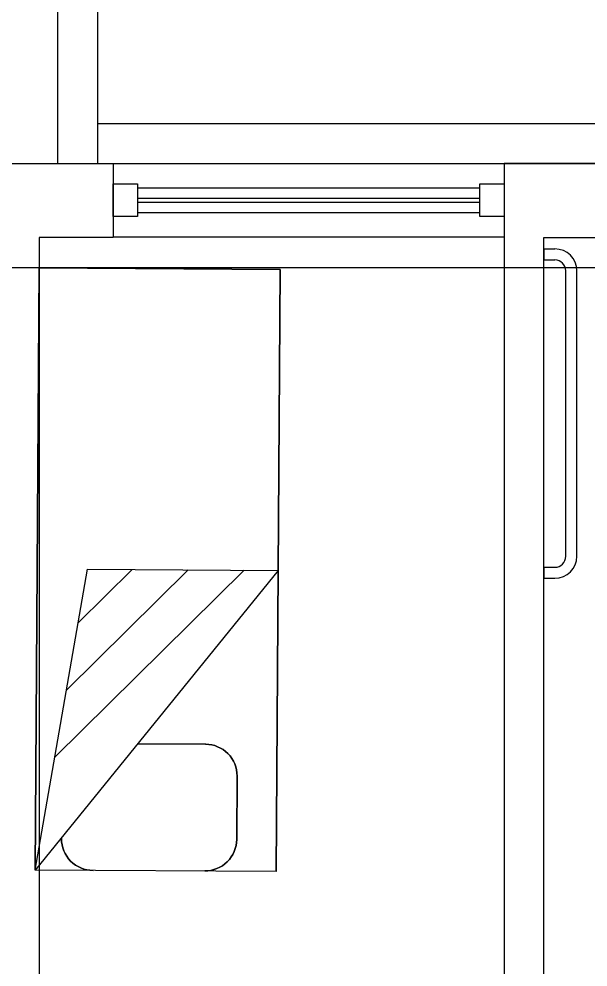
# Model space of a CAD drawing. Header units: millimetres. Extents: x 173236 to 801264, y -94969 to 615039.
# Drawn here: x 640042 to 641812, y 66293 to 69244 of the extents above; entities that cross this region are included whole.
import ezdxf

# ---------------------------------------------------------------- set-up
doc = ezdxf.new("R2010")
doc.units = ezdxf.units.MM
doc.header["$MEASUREMENT"] = 0
doc.header["$PDMODE"] = 2
for name, color, linetype in [('VOX-A-ANNO-DIMS', 160, 'Continuous'), ('VOX-A-ANNO-GRID-LINE', 254, 'Continuous'), ('VOX-A-ELEV-1-NEAR', 130, 'Continuous'), ('VOX-A-FLOOR-LINE', 253, 'Continuous'), ('VOX-A-FURN-LAYOUT', 93, 'Continuous'), ('VOX-A-WINDOW', 2, 'Continuous'), ('VOX-A-WINDOW-SILL', 55, 'Continuous')]:
    doc.layers.add(name, color=color, linetype=linetype)
doc.layers.add('VOX-A-WALL-SECT', color=1, linetype='Continuous', lineweight=30)
doc.styles.add('1.5 mm Rotis Annotative', font='', dxfattribs={"height": 1.5})
doc.styles.get('1.5 mm Rotis Annotative').set_extended_font_data('Rotis Sans Serif')
doc.dimstyles.new('1.5 mm Rotis Annotative', dxfattribs={"dimtxt": 1.5, "dimasz": 1, "dimexe": 1.5, "dimexo": 0, "dimgap": 1, "dimtad": 1, "dimdec": 0, "dimrnd": 5, "dimzin": 0, "dimdsep": 46, "dimtxsty": '1.5 mm Rotis Annotative', "dimblk": 'ARCHTICK', "dimcen": 0.09, "dimdle": 1, "dimadec": 0, "dimazin": 0, "dimtfac": 1, "dimtdec": 0, "dimtofl": 0, "dimtmove": 1, "dimatfit": 3, "dimfxl": 2, "dimfxlon": 1, "dimtolj": 1, "dimtzin": 0, "dimarcsym": 0})

# ---------------------------------------------------------------- blocks, each defined once
blk = doc.blocks.new('dd')
at = {"layer": 'VOX-A-ANNO-GRID-LINE', "transparency": 33554610}
blk.add_line((725773.9, 159771.3), (698032.9, 159771.3), dxfattribs=at)
blk = doc.blocks.new('*U370')
at = {"layer": 'VOX-A-WINDOW'}
for p, q in [((3, 1.5), (44.93, 1.5)), ((3, 0.25), (44.93, 0.25)), ((3, -0.25), (44.93, -0.25)), ((3, -1.5), (44.93, -1.5))]:
    blk.add_line(p, q, dxfattribs=at)
for points in [[(3, 2), (3, -2), (0, -2), (0, 2)], [(47.93, 2), (47.93, -2), (44.93, -2), (44.93, 2)]]:
    blk.add_lwpolyline(points, close=True, dxfattribs=at)
at = {"layer": 'VOX-A-WINDOW-SILL'}
for p, q in [((0, 4.5), (47.93, 4.5)), ((0, -4.5), (47.93, -4.5))]:
    blk.add_line(p, q, dxfattribs=at)
blk = doc.blocks.new('TYPICAL FLOOR PLAN')
at = {"layer": 'VOX-A-FLOOR-LINE'}
for p, q in [((986052, 124544), (989615.6, 124544)), ((986052, 124419), (989615.6, 124419))]:
    blk.add_line(p, q, dxfattribs=at)
for points in [[(981637.4, 124419), (981638.5, 126543.8), (986052, 126539.5), (986052, 124419)], [(981762.4, 124419), (981763.4, 126418.7), (985927, 126414.6), (985927, 124419)]]:
    blk.add_lwpolyline(points, dxfattribs=at)
at = {"layer": 'VOX-A-WALL-SECT'}
blk.add_lwpolyline([(988208, 119598.1), (988208, 119471.7), (985745.1, 119471.7), (985745.1, 124189), (985481.8, 124189), (985481.8, 124419), (986100.1, 124419), (986100.1, 124189), (985870.1, 124189), (985870.1, 119598.1)], close=True, dxfattribs=at)
blk.add_lwpolyline([(987440.6, 121773.2), (987440.6, 124189), (988016.3, 124189), (988015.7, 124419), (987317.5, 124419), (987317.5, 121773.2), (987440.6, 121773.2)], dxfattribs=at)
at = {"layer": 'VOX-A-ANNO-DIMS', "xscale": 25.4, "yscale": 25.4, "zscale": 25.4}
blk.add_blockref('*U370', (986100.1, 124304.7), dxfattribs=at)
blk = doc.blocks.new('bed2')
at = {"layer": 'VOX-A-FURN-LAYOUT', "lineweight": -3}
blk.add_lwpolyline([(-2.8, -444), (1.9, 306), (938.3, 143.7), (934.5, -450), (1.9, 306), (938.3, 143.7), (934.5, -450), (1.9, 306), (1876.6, 294), (1871.8, -456), (-2.8, -444), (1871.8, -456), (1876.6, 294), (1.9, 306)], dxfattribs=at)
for points in [[(353.5, 245), (935.2, -344.4)], [(562.5, 208.8), (936.3, -170)], [(771.3, 172.6), (937.4, 4.4)], [(393.5, -224.4), (394.9, -12.6)], [(96.9, -321.5), (294, -322.7)]]:
    blk.add_lwpolyline(points, close=True, dxfattribs=at)
for points in [[(0.8, 126.1, -0.414214), (100.2, 224.2, 0.414214)], [(97.4, -320.8, -0.414214), (-0.7, -221.4, 0.414214)], [(393.9, -223.9, -0.414214), (294.5, -322, 0.414214)]]:
    blk.add_lwpolyline(points, format="xyb", close=True, dxfattribs=at)
blk = doc.blocks.new('Handrail-Disables-1200')
for p, q in [((1120, 120), (80, 120)), ((1120, 80), (80, 80)), ((0, 0), (0, 40)), ((40, 0), (40, 40)), ((1160, 0), (1160, 40)), ((1200, 0), (1200, 40))]:
    blk.add_line(p, q)
at = {"ltscale": 12}
for p, q in [((0, 0), (40, 0)), ((1160, 0), (1200, 0))]:
    blk.add_line(p, q, dxfattribs=at)
for centre, start, end in [((80, 40), 90.0002, 180), ((1120, 40), 0, 89.9998)]:
    blk.add_arc(centre, 80, start, end, dxfattribs=at)
for centre, start, end in [((80, 40), 90, 180), ((1120, 40), 0, 90)]:
    blk.add_arc(centre, 40, start, end)
blk = doc.blocks.new('1ST FLOOR FURNITURE')
at = {"layer": 'VOX-A-FURN-LAYOUT', "xscale": 0.8543689447569032, "yscale": 0.8543689447569032, "zscale": 0.8543689447569032, "rotation": 270}
blk.add_blockref('Handrail-Disables-1200', (642651.9, 171495.5), dxfattribs=at)
at = {"layer": 'VOX-A-FURN-LAYOUT', "rotation": 90}
blk.add_blockref('bed2', (641375.4, 169559.7), dxfattribs=at)
blk = doc.blocks.new('_ArchTick')
at = {"color": 0, "linetype": 'ByBlock', "const_width": 0.15}
blk.add_lwpolyline([(-0.5, -0.5), (0.5, 0.5)], dxfattribs=at)
blk = doc.blocks.new('*D498')
at = {"layer": 'Defpoints', "color": 0, "transparency": 16777216}
for p in [(640459.2, 174989.1), (639841, 171886.3), (640459.2, 171886.3)]:
    blk.add_point(p, dxfattribs=at)
at = {"layer": 'VOX-A-ANNO-DIMS', "color": 0, "lineweight": -2, "transparency": 16777216}
for p, q in [((639841, 174789.1), (639841, 175139.1)), ((640459.2, 174789.1), (640459.2, 175139.1)), ((639741, 174989.1), (640559.2, 174989.1))]:
    blk.add_line(p, q, dxfattribs=at)
at = {"layer": 'VOX-A-ANNO-DIMS', "color": 0, "lineweight": -2, "transparency": 16777216, "xscale": 100, "yscale": 100, "zscale": 100}
for p, rotation in [((639841, 174989.1), 180.00000000007), ((640459.2, 174989.1), 7.002309186710079e-11)]:
    blk.add_blockref('_ArchTick', p, dxfattribs=dict(at, rotation=rotation))
at = {"layer": 'VOX-A-ANNO-DIMS', "color": 0, "transparency": 16777216, "insert": (640150.1, 175165.3), "char_height": 150, "attachment_point": 5, "style": '1.5 mm Rotis Annotative'}
blk.add_mtext('\\A1;620', dxfattribs=at)
blk = doc.blocks.new('*D499')
at = {"layer": 'Defpoints', "color": 0, "transparency": 16777216}
for p in [(641676.7, 174989.1), (640459.2, 171886.3), (641676.7, 171886.3)]:
    blk.add_point(p, dxfattribs=at)
at = {"layer": 'VOX-A-ANNO-DIMS', "color": 0, "lineweight": -2, "transparency": 16777216}
for p, q in [((640459.2, 174789.1), (640459.2, 175139.1)), ((641676.7, 174789.1), (641676.7, 175139.1)), ((640359.2, 174989.1), (641776.7, 174989.1))]:
    blk.add_line(p, q, dxfattribs=at)
at = {"layer": 'VOX-A-ANNO-DIMS', "color": 0, "lineweight": -2, "transparency": 16777216, "xscale": 100, "yscale": 100, "zscale": 100}
for p, rotation in [((640459.2, 174989.1), 180.00000000007), ((641676.7, 174989.1), 7.002309186710079e-11)]:
    blk.add_blockref('_ArchTick', p, dxfattribs=dict(at, rotation=rotation))
at = {"layer": 'VOX-A-ANNO-DIMS', "color": 0, "transparency": 16777216, "insert": (641068, 175165.3), "char_height": 150, "attachment_point": 5, "style": '1.5 mm Rotis Annotative'}
blk.add_mtext('\\A1;1215', dxfattribs=at)
blk = doc.blocks.new('*D500')
at = {"layer": 'Defpoints', "color": 0, "transparency": 16777216}
for p in [(642374.8, 174989.1), (641676.7, 171886.3), (642374.8, 171886.3)]:
    blk.add_point(p, dxfattribs=at)
at = {"layer": 'VOX-A-ANNO-DIMS', "color": 0, "lineweight": -2, "transparency": 16777216}
for p, q in [((641676.7, 174789.1), (641676.7, 175139.1)), ((642374.8, 174789.1), (642374.8, 175139.1)), ((641576.7, 174989.1), (642474.8, 174989.1))]:
    blk.add_line(p, q, dxfattribs=at)
at = {"layer": 'VOX-A-ANNO-DIMS', "color": 0, "lineweight": -2, "transparency": 16777216, "xscale": 100, "yscale": 100, "zscale": 100}
for p, rotation in [((641676.7, 174989.1), 180.00000000007), ((642374.8, 174989.1), 7.002309186710079e-11)]:
    blk.add_blockref('_ArchTick', p, dxfattribs=dict(at, rotation=rotation))
at = {"layer": 'VOX-A-ANNO-DIMS', "color": 0, "transparency": 16777216, "insert": (642025.8, 175165.3), "char_height": 150, "attachment_point": 5, "style": '1.5 mm Rotis Annotative'}
blk.add_mtext('\\A1;700', dxfattribs=at)
blk = doc.blocks.new('DIM')
at = {"layer": 'VOX-A-ANNO-DIMS'}
for base, p1, p2, picture, middle in [((640459.2, 174989.1), (639841, 171886.3), (640459.2, 171886.3), '*D498', (640150.1, 175165.3)), ((641676.6983, 174989.1145), (640459.2407, 171886.3384), (641676.6983, 171886.3384), '*D499', (641067.9695, 175165.3101)), ((642374.8, 174989.1), (641676.7, 171886.3), (642374.8, 171886.3), '*D500', (642025.8, 175165.3))]:
    dim = blk.add_linear_dim(base=base, p1=p1, p2=p2, angle=180, dimstyle='1.5 mm Rotis Annotative', dxfattribs=at)
    dim.commit()
    dim.dimension.update_dxf_attribs({"geometry": picture, "text_midpoint": middle})

msp = doc.modelspace()

# ---------------------------------------------------------------- block references
at = {"layer": 'VOX-A-ANNO-GRID-LINE'}
msp.add_blockref('dd', (-68075.9, -91301.9), dxfattribs=at)

# ---------------------------------------------------------------- next in the draw order: block references
msp.add_blockref('TYPICAL FLOOR PLAN', (-345765.8, -55624.6))

# ---------------------------------------------------------------- next in the draw order: block references
msp.add_blockref('DIM', (-125, -103091.9))
at = {"layer": 'VOX-A-ELEV-1-NEAR'}
msp.add_blockref('1ST FLOOR FURNITURE', (-977.1, -102966.9), dxfattribs=at)

doc.saveas('drawing.dxf')
